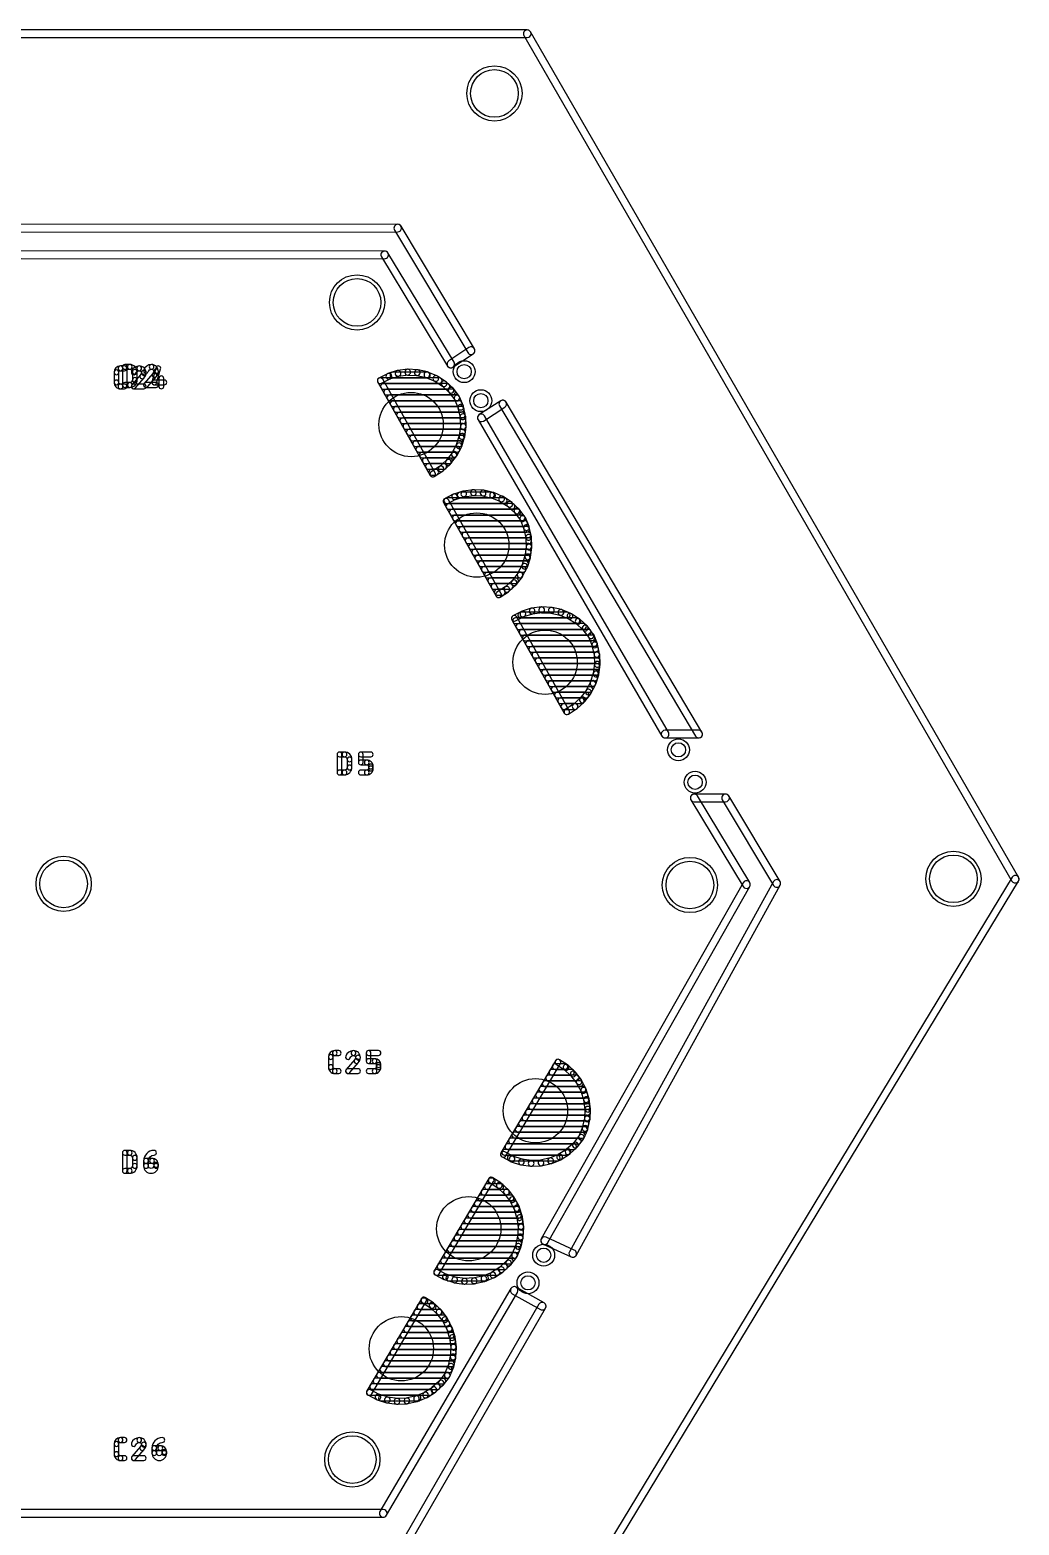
# Model space of a CAD drawing. Extents: x 0.02 to 3.96, y 0.03 to 4.16.
# Drawn here: x 2.921 to 3.96, y 2.591 to 4.16 of the extents above; entities that cross this region are included whole.
import ezdxf

# ---------------------------------------------------------------- set-up
doc = ezdxf.new("R2010")
doc.units = 0
for name, color, linetype in [('17', 82, 'CONTINUOUS'), ('20', 253, 'CONTINUOUS'), ('25', 253, 'CONTINUOUS'), ('30', 253, 'CONTINUOUS')]:
    doc.layers.add(name, color=color, linetype=linetype)

# ---------------------------------------------------------------- blocks, each defined once
blk = doc.blocks.new('ROUNDP')
blk.add_circle((0, 0), 0.5)

msp = doc.modelspace()

# ---------------------------------------------------------------- linework, layer by layer
at = {"layer": '20'}
for points in [[(0.5375, 4.15225), (3.44375, 4.15225, 1), (3.44375, 4.16025), (0.5375, 4.16025, 1)], [(3.440286, 4.15425), (3.952786, 3.26675, 1), (3.959714, 3.27075), (3.447214, 4.15825, 1)], [(2.481502, 3.94775), (3.307752, 3.94825, 1), (3.307748, 3.95625), (2.481498, 3.95575, 1)], [(3.388183, 3.825553), (3.311183, 3.954303, 1), (3.304317, 3.950197), (3.381317, 3.821447, 1)], [(2.530497, 3.9205), (3.293997, 3.92, 1), (3.294003, 3.928), (2.530503, 3.9285, 1)], [(3.290581, 3.921924), (3.360081, 3.807424, 1), (3.366919, 3.811576), (3.297419, 3.926076, 1)], [(3.365701, 3.80616), (3.386951, 3.82016, 1), (3.382549, 3.82684), (3.361299, 3.81284, 1)], [(3.415833, 3.770862), (3.393333, 3.756362, 1), (3.397667, 3.749638), (3.420167, 3.764138, 1)], [(3.627189, 3.423042), (3.421439, 3.769542, 1), (3.414561, 3.765458), (3.620311, 3.418958, 1)], [(3.392042, 3.75099), (3.585042, 3.41899, 1), (3.591958, 3.42301), (3.398958, 3.75501, 1)], [(3.5885, 3.417), (3.62375, 3.417, 1), (3.62375, 3.425), (3.5885, 3.425, 1)], [(3.615577, 3.351931), (3.670577, 3.260931, 1), (3.677423, 3.265069), (3.622423, 3.356069, 1)], [(3.652, 3.358), (3.619, 3.358, 1), (3.619, 3.35), (3.652, 3.35, 1)], [(3.709182, 3.266305), (3.655432, 3.356055, 1), (3.648568, 3.351945), (3.702318, 3.262195, 1)], [(3.952829, 3.270823), (1.990329, 0.033323, 1), (1.997171, 0.029177), (3.959671, 3.266677, 1)], [(3.670521, 3.264974), (3.458521, 2.891224, 1), (3.465479, 2.887276), (3.677479, 3.261026, 1)], [(3.495003, 2.873818), (3.709253, 3.262318, 1), (3.702247, 3.266182), (3.487997, 2.877682, 1)], [(3.460336, 2.885613), (3.489836, 2.872113, 1), (3.493164, 2.879387), (3.463664, 2.892887, 1)], [(3.295949, 2.600974), (3.433449, 2.834974, 1), (3.426551, 2.839026), (3.289051, 2.605026, 1)], [(3.428047, 2.833509), (3.457547, 2.817009, 1), (3.461453, 2.823991), (3.431953, 2.840491, 1)], [(3.456035, 2.822499), (3.310035, 2.569499, 1), (3.316965, 2.565501), (3.462965, 2.818501, 1)], [(2.529, 2.599), (3.2925, 2.599, 1), (3.2925, 2.607), (2.529, 2.607, 1)]]:
    msp.add_lwpolyline(points, format="xyb", close=True, dxfattribs=at)
for centre, radius in [((3.40928, 4.09359), 0.025), ((3.26502, 3.874193), 0.025), ((3.3775, 3.8015), 0.0075), ((3.395, 3.771), 0.0075), ((3.6025, 3.4045), 0.0075), ((3.62, 3.3705), 0.0075), ((2.9569, 3.26382), 0.025), ((3.61457, 3.262613), 0.025), ((3.89128, 3.26909), 0.025), ((3.461, 2.874), 0.0075), ((3.4445, 2.845), 0.0075), ((3.26, 2.6595), 0.025)]:
    msp.add_circle(centre, radius, dxfattribs=at)
at = {"layer": '25'}
for points in [[(3.016588, 3.8025, 1), (3.016588, 3.8075, 0.414205), (3.009866, 3.800778, 1), (3.014866, 3.800778, -0.414205)], [(3.016588, 3.8025, 1), (3.016588, 3.8075, 0.414205), (3.009866, 3.800778, 1), (3.014866, 3.800778, -0.414205)], [(3.014866, 3.790222), (3.014866, 3.800778, 1), (3.009866, 3.800778), (3.009866, 3.790222, 1)], [(3.014866, 3.790222), (3.014866, 3.800778, 1), (3.009866, 3.800778), (3.009866, 3.790222, 1)], [(3.016588, 3.8025), (3.02081, 3.8025, 1), (3.02081, 3.8075), (3.016588, 3.8075, 1)], [(3.016588, 3.8025), (3.02081, 3.8025, 1), (3.02081, 3.8075), (3.016588, 3.8075, 1)], [(3.023562, 3.7875), (3.023562, 3.8065, 1), (3.018562, 3.8065), (3.018562, 3.7875, 1)], [(3.021062, 3.804), (3.02634, 3.804, 1), (3.02634, 3.809), (3.021062, 3.809, 1)], [(3.023562, 3.7875), (3.023562, 3.8065, 1), (3.018562, 3.8065), (3.018562, 3.7875, 1)], [(3.021062, 3.804), (3.02634, 3.804, 1), (3.02634, 3.809), (3.021062, 3.809, 1)], [(3.029118, 3.801222, 1), (3.034118, 3.801222, 0.414214), (3.02634, 3.809, 1), (3.02634, 3.804, -0.414214)], [(3.029118, 3.801222, 1), (3.034118, 3.801222, 0.414214), (3.02634, 3.809, 1), (3.02634, 3.804, -0.414214)], [(3.036284, 3.8025, 1), (3.036284, 3.8075, 0.325185), (3.0281, 3.801548, 1), (3.032857, 3.800007, -0.325185)], [(3.036284, 3.8025, 1), (3.036284, 3.8075, 0.325185), (3.0281, 3.801548, 1), (3.032857, 3.800007, -0.325185)], [(3.037546, 3.798175), (3.028574, 3.787619, 1), (3.032384, 3.784381), (3.041356, 3.794936, 1)], [(3.037546, 3.798175), (3.028574, 3.787619, 1), (3.032384, 3.784381), (3.041356, 3.794936, 1)], [(3.029118, 3.801222), (3.029118, 3.792778, 1), (3.034118, 3.792778), (3.034118, 3.801222, 1)], [(3.029118, 3.801222), (3.029118, 3.792778, 1), (3.034118, 3.792778), (3.034118, 3.801222, 1)], [(3.038534, 3.80025, 1), (3.043534, 3.80025, 0.414214), (3.036284, 3.8075, 1), (3.036284, 3.8025, -0.414214)], [(3.038534, 3.80025, 1), (3.043534, 3.80025, 0.414214), (3.036284, 3.8075, 1), (3.036284, 3.8025, -0.414214)], [(3.037727, 3.798366, 1), (3.041175, 3.794745, 0.205254), (3.043534, 3.80025, 1), (3.038534, 3.80025, -0.205254)], [(3.037727, 3.798366, 1), (3.041175, 3.794745, 0.205254), (3.043534, 3.80025, 1), (3.038534, 3.80025, -0.205254)], [(3.049188, 3.804, 1), (3.049188, 3.809, 0.325185), (3.041004, 3.803048, 1), (3.045761, 3.801507, -0.325185)], [(3.049188, 3.804, 1), (3.049188, 3.809, 0.325185), (3.041004, 3.803048, 1), (3.045761, 3.801507, -0.325185)], [(3.05045, 3.799675), (3.041477, 3.789119, 1), (3.045287, 3.785881), (3.054259, 3.796436, 1)], [(3.05045, 3.799675), (3.041477, 3.789119, 1), (3.045287, 3.785881), (3.054259, 3.796436, 1)], [(3.051438, 3.80175, 1), (3.056438, 3.80175, 0.414214), (3.049188, 3.809, 1), (3.049188, 3.804, -0.414214)], [(3.051438, 3.80175, 1), (3.056438, 3.80175, 0.414214), (3.049188, 3.809, 1), (3.049188, 3.804, -0.414214)], [(3.053897, 3.805687), (3.049675, 3.790909, 1), (3.054482, 3.789535), (3.058705, 3.804313, 1)], [(3.053897, 3.805687), (3.049675, 3.790909, 1), (3.054482, 3.789535), (3.058705, 3.804313, 1)], [(3.05063, 3.799866, 1), (3.054079, 3.796245, 0.205254), (3.056438, 3.80175, 1), (3.051438, 3.80175, -0.205254)], [(3.05063, 3.799866, 1), (3.054079, 3.796245, 0.205254), (3.056438, 3.80175, 1), (3.051438, 3.80175, -0.205254)], [(3.014866, 3.790222, 1), (3.009866, 3.790222, 0.414214), (3.016588, 3.7835, 1), (3.016588, 3.7885, -0.414214)], [(3.014866, 3.790222, 1), (3.009866, 3.790222, 0.414214), (3.016588, 3.7835, 1), (3.016588, 3.7885, -0.414214)], [(3.02081, 3.7885), (3.016588, 3.7885, 1), (3.016588, 3.7835), (3.02081, 3.7835, 1)], [(3.02081, 3.7885), (3.016588, 3.7885, 1), (3.016588, 3.7835), (3.02081, 3.7835, 1)], [(3.02634, 3.79), (3.021062, 3.79, 1), (3.021062, 3.785), (3.02634, 3.785, 1)], [(3.02634, 3.79), (3.021062, 3.79, 1), (3.021062, 3.785), (3.02634, 3.785, 1)], [(3.02634, 3.79, 1), (3.02634, 3.785, 0.41422), (3.034118, 3.792778, 1), (3.029118, 3.792778, -0.41422)], [(3.02634, 3.79, 1), (3.02634, 3.785, 0.41422), (3.034118, 3.792778, 1), (3.029118, 3.792778, -0.41422)], [(3.030479, 3.7835), (3.041034, 3.7835, 1), (3.041034, 3.7885), (3.030479, 3.7885, 1)], [(3.030479, 3.7835), (3.041034, 3.7835, 1), (3.041034, 3.7885), (3.030479, 3.7885, 1)], [(3.043382, 3.785), (3.053938, 3.785, 1), (3.053938, 3.79), (3.043382, 3.79, 1)], [(3.043382, 3.785), (3.053938, 3.785, 1), (3.053938, 3.79), (3.043382, 3.79, 1)], [(3.052079, 3.787722), (3.062634, 3.787722, 1), (3.062634, 3.792722), (3.052079, 3.792722, 1)], [(3.052079, 3.787722), (3.062634, 3.787722, 1), (3.062634, 3.792722), (3.052079, 3.792722, 1)], [(3.056967, 3.794444), (3.056967, 3.786, 1), (3.061967, 3.786), (3.061967, 3.794444, 1)], [(3.056967, 3.794444), (3.056967, 3.786, 1), (3.061967, 3.786), (3.061967, 3.794444, 1)], [(3.249052, 3.3807), (3.249052, 3.3997, 1), (3.244052, 3.3997), (3.244052, 3.3807, 1)], [(3.246552, 3.3972), (3.25183, 3.3972, 1), (3.25183, 3.4022), (3.246552, 3.4022, 1)], [(3.249052, 3.3807), (3.249052, 3.3997, 1), (3.244052, 3.3997), (3.244052, 3.3807, 1)], [(3.246552, 3.3972), (3.25183, 3.3972, 1), (3.25183, 3.4022), (3.246552, 3.4022, 1)], [(3.254608, 3.394422, 1), (3.259608, 3.394422, 0.414214), (3.25183, 3.4022, 1), (3.25183, 3.3972, -0.414214)], [(3.254608, 3.394422, 1), (3.259608, 3.394422, 0.414214), (3.25183, 3.4022, 1), (3.25183, 3.3972, -0.414214)], [(3.254608, 3.394422), (3.254608, 3.385978, 1), (3.259608, 3.385978), (3.259608, 3.394422, 1)], [(3.254608, 3.394422), (3.254608, 3.385978, 1), (3.259608, 3.385978), (3.259608, 3.394422, 1)], [(3.271372, 3.391256), (3.271372, 3.3997, 1), (3.266372, 3.3997), (3.266372, 3.391256, 1)], [(3.268872, 3.3972), (3.279428, 3.3972, 1), (3.279428, 3.4022), (3.268872, 3.4022, 1)], [(3.271372, 3.391256), (3.271372, 3.3997, 1), (3.266372, 3.3997), (3.266372, 3.391256, 1)], [(3.268872, 3.3972), (3.279428, 3.3972, 1), (3.279428, 3.4022), (3.268872, 3.4022, 1)], [(3.275206, 3.393756), (3.268872, 3.393756, 1), (3.268872, 3.388756), (3.275206, 3.388756, 1)], [(3.275206, 3.393756), (3.268872, 3.393756, 1), (3.268872, 3.388756), (3.275206, 3.388756, 1)], [(3.276928, 3.387033, 1), (3.281928, 3.387033, 0.414214), (3.275206, 3.393756, 1), (3.275206, 3.388756, -0.414214)], [(3.276928, 3.387033, 1), (3.281928, 3.387033, 0.414214), (3.275206, 3.393756, 1), (3.275206, 3.388756, -0.414214)], [(3.25183, 3.3832), (3.246552, 3.3832, 1), (3.246552, 3.3782), (3.25183, 3.3782, 1)], [(3.25183, 3.3832), (3.246552, 3.3832, 1), (3.246552, 3.3782), (3.25183, 3.3782, 1)], [(3.25183, 3.3832, 1), (3.25183, 3.3782, 0.41422), (3.259608, 3.385978, 1), (3.254608, 3.385978, -0.41422)], [(3.25183, 3.3832, 1), (3.25183, 3.3782, 0.41422), (3.259608, 3.385978, 1), (3.254608, 3.385978, -0.41422)], [(3.268872, 3.3782), (3.275206, 3.3782, 1), (3.275206, 3.3832), (3.268872, 3.3832, 1)], [(3.268872, 3.3782), (3.275206, 3.3782, 1), (3.275206, 3.3832), (3.268872, 3.3832, 1)], [(3.275206, 3.3832, 1), (3.275206, 3.3782, 0.414214), (3.281928, 3.384922, 1), (3.276928, 3.384922, -0.414214)], [(3.275206, 3.3832, 1), (3.275206, 3.3782, 0.414214), (3.281928, 3.384922, 1), (3.276928, 3.384922, -0.414214)], [(3.281928, 3.384922), (3.281928, 3.387033, 1), (3.276928, 3.387033), (3.276928, 3.384922, 1)], [(3.281928, 3.384922), (3.281928, 3.387033, 1), (3.276928, 3.387033), (3.276928, 3.384922, 1)], [(3.241588, 3.08375, 1), (3.241588, 3.08875, 0.414205), (3.234866, 3.082028, 1), (3.239866, 3.082028, -0.414205)], [(3.241588, 3.08375, 1), (3.241588, 3.08875, 0.414205), (3.234866, 3.082028, 1), (3.239866, 3.082028, -0.414205)], [(3.239866, 3.071472), (3.239866, 3.082028, 1), (3.234866, 3.082028), (3.234866, 3.071472, 1)], [(3.239866, 3.071472), (3.239866, 3.082028, 1), (3.234866, 3.082028), (3.234866, 3.071472, 1)], [(3.241588, 3.08375), (3.24581, 3.08375, 1), (3.24581, 3.08875), (3.241588, 3.08875, 1)], [(3.241588, 3.08375), (3.24581, 3.08375, 1), (3.24581, 3.08875), (3.241588, 3.08875, 1)], [(3.261284, 3.08375, 1), (3.261284, 3.08875, 0.325185), (3.2531, 3.082798, 1), (3.257857, 3.081257, -0.325185)], [(3.261284, 3.08375, 1), (3.261284, 3.08875, 0.325185), (3.2531, 3.082798, 1), (3.257857, 3.081257, -0.325185)], [(3.262546, 3.079425), (3.253574, 3.068869, 1), (3.257384, 3.065631), (3.266356, 3.076186, 1)], [(3.262546, 3.079425), (3.253574, 3.068869, 1), (3.257384, 3.065631), (3.266356, 3.076186, 1)], [(3.263534, 3.0815, 1), (3.268534, 3.0815, 0.414214), (3.261284, 3.08875, 1), (3.261284, 3.08375, -0.414214)], [(3.263534, 3.0815, 1), (3.268534, 3.0815, 0.414214), (3.261284, 3.08875, 1), (3.261284, 3.08375, -0.414214)], [(3.262727, 3.079616, 1), (3.266175, 3.075995, 0.205254), (3.268534, 3.0815, 1), (3.263534, 3.0815, -0.205254)], [(3.262727, 3.079616, 1), (3.266175, 3.075995, 0.205254), (3.268534, 3.0815, 1), (3.263534, 3.0815, -0.205254)], [(3.279579, 3.077805), (3.279579, 3.08625, 1), (3.274579, 3.08625), (3.274579, 3.077805, 1)], [(3.277079, 3.08375), (3.287634, 3.08375, 1), (3.287634, 3.08875), (3.277079, 3.08875, 1)], [(3.279579, 3.077805), (3.279579, 3.08625, 1), (3.274579, 3.08625), (3.274579, 3.077805, 1)], [(3.277079, 3.08375), (3.287634, 3.08375, 1), (3.287634, 3.08875), (3.277079, 3.08875, 1)], [(3.283412, 3.080305), (3.277079, 3.080305, 1), (3.277079, 3.075305), (3.283412, 3.075305, 1)], [(3.283412, 3.080305), (3.277079, 3.080305, 1), (3.277079, 3.075305), (3.283412, 3.075305, 1)], [(3.285134, 3.073583, 1), (3.290134, 3.073583, 0.414214), (3.283412, 3.080305, 1), (3.283412, 3.075305, -0.414214)], [(3.285134, 3.073583, 1), (3.290134, 3.073583, 0.414214), (3.283412, 3.080305, 1), (3.283412, 3.075305, -0.414214)], [(3.239866, 3.071472, 1), (3.234866, 3.071472, 0.414214), (3.241588, 3.06475, 1), (3.241588, 3.06975, -0.414214)], [(3.239866, 3.071472, 1), (3.234866, 3.071472, 0.414214), (3.241588, 3.06475, 1), (3.241588, 3.06975, -0.414214)], [(3.24581, 3.06975), (3.241588, 3.06975, 1), (3.241588, 3.06475), (3.24581, 3.06475, 1)], [(3.24581, 3.06975), (3.241588, 3.06975, 1), (3.241588, 3.06475), (3.24581, 3.06475, 1)], [(3.255479, 3.06475), (3.266034, 3.06475, 1), (3.266034, 3.06975), (3.255479, 3.06975, 1)], [(3.255479, 3.06475), (3.266034, 3.06475, 1), (3.266034, 3.06975), (3.255479, 3.06975, 1)], [(3.277079, 3.06475), (3.283412, 3.06475, 1), (3.283412, 3.06975), (3.277079, 3.06975, 1)], [(3.277079, 3.06475), (3.283412, 3.06475, 1), (3.283412, 3.06975), (3.277079, 3.06975, 1)], [(3.283412, 3.06975, 1), (3.283412, 3.06475, 0.414214), (3.290134, 3.071472, 1), (3.285134, 3.071472, -0.414214)], [(3.283412, 3.06975, 1), (3.283412, 3.06475, 0.414214), (3.290134, 3.071472, 1), (3.285134, 3.071472, -0.414214)], [(3.290134, 3.071472), (3.290134, 3.073583, 1), (3.285134, 3.073583), (3.285134, 3.071472, 1)], [(3.290134, 3.071472), (3.290134, 3.073583, 1), (3.285134, 3.073583), (3.285134, 3.071472, 1)], [(3.023562, 2.9625), (3.023562, 2.9815, 1), (3.018562, 2.9815), (3.018562, 2.9625, 1)], [(3.021062, 2.979), (3.02634, 2.979, 1), (3.02634, 2.984), (3.021062, 2.984, 1)], [(3.023562, 2.9625), (3.023562, 2.9815, 1), (3.018562, 2.9815), (3.018562, 2.9625, 1)], [(3.021062, 2.979), (3.02634, 2.979, 1), (3.02634, 2.984), (3.021062, 2.984, 1)], [(3.029118, 2.976222, 1), (3.034118, 2.976222, 0.414214), (3.02634, 2.984, 1), (3.02634, 2.979, -0.414214)], [(3.029118, 2.976222, 1), (3.034118, 2.976222, 0.414214), (3.02634, 2.984, 1), (3.02634, 2.979, -0.414214)], [(3.051827, 2.979, 1), (3.051827, 2.984, 0.414209), (3.040882, 2.973055, 1), (3.045882, 2.973055, -0.414209)], [(3.051827, 2.979, 1), (3.051827, 2.984, 0.414209), (3.040882, 2.973055, 1), (3.045882, 2.973055, -0.414209)], [(3.02634, 2.965, 1), (3.02634, 2.96, 0.41422), (3.034118, 2.967778, 1), (3.029118, 2.967778, -0.41422)], [(3.02634, 2.965, 1), (3.02634, 2.96, 0.41422), (3.034118, 2.967778, 1), (3.029118, 2.967778, -0.41422)], [(3.029118, 2.976222), (3.029118, 2.967778, 1), (3.034118, 2.967778), (3.034118, 2.976222, 1)], [(3.029118, 2.976222), (3.029118, 2.967778, 1), (3.034118, 2.967778), (3.034118, 2.976222, 1)], [(3.043382, 2.970555), (3.049716, 2.970555, 1), (3.049716, 2.975555), (3.043382, 2.975555, 1)], [(3.045882, 2.967778), (3.045882, 2.973055, 1), (3.040882, 2.973055), (3.040882, 2.967778, 1)], [(3.043382, 2.970555), (3.049716, 2.970555, 1), (3.049716, 2.975555), (3.043382, 2.975555, 1)], [(3.045882, 2.967778), (3.045882, 2.973055, 1), (3.040882, 2.973055), (3.040882, 2.967778, 1)], [(3.045882, 2.967778, 1), (3.040882, 2.967778, 1), (3.056438, 2.967778, 1), (3.051438, 2.967778, -1)], [(3.045882, 2.967778, 1), (3.040882, 2.967778, 1), (3.056438, 2.967778, 1), (3.051438, 2.967778, -1)], [(3.051438, 2.968833, 1), (3.056438, 2.968833, 0.414214), (3.049716, 2.975555, 1), (3.049716, 2.970555, -0.414214)], [(3.051438, 2.968833, 1), (3.056438, 2.968833, 0.414214), (3.049716, 2.975555, 1), (3.049716, 2.970555, -0.414214)], [(3.051438, 2.968833), (3.051438, 2.967778, 1), (3.056438, 2.967778), (3.056438, 2.968833, 1)], [(3.051438, 2.968833), (3.051438, 2.967778, 1), (3.056438, 2.967778), (3.056438, 2.968833, 1)], [(3.02634, 2.965), (3.021062, 2.965, 1), (3.021062, 2.96), (3.02634, 2.96, 1)], [(3.02634, 2.965), (3.021062, 2.965, 1), (3.021062, 2.96), (3.02634, 2.96, 1)], [(3.016588, 2.6775, 1), (3.016588, 2.6825, 0.414205), (3.009866, 2.675778, 1), (3.014866, 2.675778, -0.414205)], [(3.016588, 2.6775, 1), (3.016588, 2.6825, 0.414205), (3.009866, 2.675778, 1), (3.014866, 2.675778, -0.414205)], [(3.014866, 2.665222), (3.014866, 2.675778, 1), (3.009866, 2.675778), (3.009866, 2.665222, 1)], [(3.014866, 2.665222), (3.014866, 2.675778, 1), (3.009866, 2.675778), (3.009866, 2.665222, 1)], [(3.016588, 2.6775), (3.02081, 2.6775, 1), (3.02081, 2.6825), (3.016588, 2.6825, 1)], [(3.016588, 2.6775), (3.02081, 2.6775, 1), (3.02081, 2.6825), (3.016588, 2.6825, 1)], [(3.036284, 2.6775, 1), (3.036284, 2.6825, 0.325185), (3.0281, 2.676548, 1), (3.032857, 2.675007, -0.325185)], [(3.036284, 2.6775, 1), (3.036284, 2.6825, 0.325185), (3.0281, 2.676548, 1), (3.032857, 2.675007, -0.325185)], [(3.037546, 2.673175), (3.028574, 2.662619, 1), (3.032384, 2.659381), (3.041356, 2.669936, 1)], [(3.037546, 2.673175), (3.028574, 2.662619, 1), (3.032384, 2.659381), (3.041356, 2.669936, 1)], [(3.038534, 2.67525, 1), (3.043534, 2.67525, 0.414214), (3.036284, 2.6825, 1), (3.036284, 2.6775, -0.414214)], [(3.038534, 2.67525, 1), (3.043534, 2.67525, 0.414214), (3.036284, 2.6825, 1), (3.036284, 2.6775, -0.414214)], [(3.037727, 2.673366, 1), (3.041175, 2.669745, 0.205254), (3.043534, 2.67525, 1), (3.038534, 2.67525, -0.205254)], [(3.037727, 2.673366, 1), (3.041175, 2.669745, 0.205254), (3.043534, 2.67525, 1), (3.038534, 2.67525, -0.205254)], [(3.054578, 2.666278, 1), (3.049578, 2.666278, 1), (3.065134, 2.666278, 1), (3.060134, 2.666278, -1)], [(3.054578, 2.666278, 1), (3.049578, 2.666278, 1), (3.065134, 2.666278, 1), (3.060134, 2.666278, -1)], [(3.060523, 2.6775, 1), (3.060523, 2.6825, 0.414209), (3.049579, 2.671555, 1), (3.054579, 2.671555, -0.414209)], [(3.060523, 2.6775, 1), (3.060523, 2.6825, 0.414209), (3.049579, 2.671555, 1), (3.054579, 2.671555, -0.414209)], [(3.052079, 2.669055), (3.058412, 2.669055, 1), (3.058412, 2.674055), (3.052079, 2.674055, 1)], [(3.054579, 2.666278), (3.054579, 2.671555, 1), (3.049579, 2.671555), (3.049579, 2.666278, 1)], [(3.052079, 2.669055), (3.058412, 2.669055, 1), (3.058412, 2.674055), (3.052079, 2.674055, 1)], [(3.054579, 2.666278), (3.054579, 2.671555, 1), (3.049579, 2.671555), (3.049579, 2.666278, 1)], [(3.060134, 2.667333, 1), (3.065134, 2.667333, 0.414214), (3.058412, 2.674055, 1), (3.058412, 2.669055, -0.414214)], [(3.060134, 2.667333, 1), (3.065134, 2.667333, 0.414214), (3.058412, 2.674055, 1), (3.058412, 2.669055, -0.414214)], [(3.060134, 2.667333), (3.060134, 2.666278, 1), (3.065134, 2.666278), (3.065134, 2.667333, 1)], [(3.060134, 2.667333), (3.060134, 2.666278, 1), (3.065134, 2.666278), (3.065134, 2.667333, 1)], [(3.014866, 2.665222, 1), (3.009866, 2.665222, 0.414214), (3.016588, 2.6585, 1), (3.016588, 2.6635, -0.414214)], [(3.014866, 2.665222, 1), (3.009866, 2.665222, 0.414214), (3.016588, 2.6585, 1), (3.016588, 2.6635, -0.414214)], [(3.02081, 2.6635), (3.016588, 2.6635, 1), (3.016588, 2.6585), (3.02081, 2.6585, 1)], [(3.02081, 2.6635), (3.016588, 2.6635, 1), (3.016588, 2.6585), (3.02081, 2.6585, 1)], [(3.030479, 2.6585), (3.041034, 2.6585, 1), (3.041034, 2.6635), (3.030479, 2.6635, 1)], [(3.030479, 2.6585), (3.041034, 2.6585, 1), (3.041034, 2.6635), (3.030479, 2.6635, 1)]]:
    msp.add_lwpolyline(points, format="xyb", close=True, dxfattribs=at)
at = {"layer": '30'}
for points in [[(3.290683, 3.789324), (3.299742, 3.793996, 1), (3.296992, 3.799328), (3.287933, 3.794657, 1)], [(3.299258, 3.793797), (3.30899, 3.796825, 1), (3.307208, 3.802554), (3.297476, 3.799527, 1)], [(3.302668, 3.795), (3.338935, 3.795, 1), (3.338935, 3.801), (3.302668, 3.801, 1)], [(3.308479, 3.796714), (3.318589, 3.798005, 1), (3.317829, 3.803957), (3.307719, 3.802665, 1)], [(3.318067, 3.797984), (3.328247, 3.7975, 1), (3.328532, 3.803493), (3.318352, 3.803977, 1)], [(3.327729, 3.79757), (3.337671, 3.795326, 1), (3.338993, 3.801179), (3.32905, 3.803423, 1)], [(3.337173, 3.795485), (3.346575, 3.791549, 1), (3.348892, 3.797083), (3.339491, 3.80102, 1)], [(3.347158, 3.695392), (3.291922, 3.793463, 1), (3.286694, 3.790519), (3.34193, 3.692447, 1)], [(3.289326, 3.789), (3.351337, 3.789, 1), (3.351337, 3.795), (3.289326, 3.795, 1)], [(3.292682, 3.783), (3.359347, 3.783, 1), (3.359347, 3.789), (3.292682, 3.789, 1)], [(3.296062, 3.777), (3.365236, 3.777, 1), (3.365236, 3.783), (3.296062, 3.783, 1)], [(3.346112, 3.791792), (3.354686, 3.786282, 1), (3.35793, 3.79133), (3.349355, 3.79684, 1)], [(3.354273, 3.786602), (3.361761, 3.779688, 1), (3.365831, 3.784095), (3.358343, 3.79101, 1)], [(3.361409, 3.780074), (3.367582, 3.771965, 1), (3.372356, 3.775599), (3.366183, 3.783709, 1)], [(3.299441, 3.771), (3.369803, 3.771, 1), (3.369803, 3.777), (3.299441, 3.777, 1)], [(3.30282, 3.765), (3.372345, 3.765, 1), (3.372345, 3.771), (3.30282, 3.771, 1)], [(3.367194, 3.772641), (3.371121, 3.763086, 1), (3.376671, 3.765367), (3.372744, 3.774922, 1)], [(3.370965, 3.763585), (3.373173, 3.753494, 1), (3.379034, 3.754776), (3.376827, 3.764868, 1)], [(3.3062, 3.759), (3.374383, 3.759, 1), (3.374383, 3.765), (3.3062, 3.765, 1)], [(3.309579, 3.753), (3.375695, 3.753, 1), (3.375695, 3.759), (3.309579, 3.759, 1)], [(3.312958, 3.747), (3.376273, 3.747, 1), (3.376273, 3.753), (3.312958, 3.753, 1)], [(3.373106, 3.754012), (3.373528, 3.743691, 1), (3.379523, 3.743936), (3.379101, 3.754257, 1)], [(3.316338, 3.741), (3.376518, 3.741, 1), (3.376518, 3.747), (3.316338, 3.747, 1)], [(3.319717, 3.735), (3.375744, 3.735, 1), (3.375744, 3.741), (3.319717, 3.741, 1)], [(3.37229, 3.734485), (3.369156, 3.724642, 1), (3.374873, 3.722821), (3.378007, 3.732665, 1)], [(3.373552, 3.744213), (3.372175, 3.733975, 1), (3.378122, 3.733175), (3.379499, 3.743413, 1)], [(3.323096, 3.729), (3.374647, 3.729, 1), (3.374647, 3.735), (3.323096, 3.735, 1)], [(3.326476, 3.723), (3.372737, 3.723, 1), (3.372737, 3.729), (3.326476, 3.729, 1)], [(3.329855, 3.717), (3.370059, 3.717, 1), (3.370059, 3.723), (3.329855, 3.723, 1)], [(3.369357, 3.725124), (3.364562, 3.715974, 1), (3.369876, 3.713189), (3.374672, 3.722339, 1)], [(3.333234, 3.711), (3.36677, 3.711, 1), (3.36677, 3.717), (3.333234, 3.717, 1)], [(3.336613, 3.705), (3.36214, 3.705, 1), (3.36214, 3.711), (3.336613, 3.711, 1)], [(3.339993, 3.699), (3.356075, 3.699, 1), (3.356075, 3.705), (3.339993, 3.705, 1)], [(3.358887, 3.708621), (3.351251, 3.701663, 1), (3.355292, 3.697228), (3.362928, 3.704186, 1)], [(3.364844, 3.716414), (3.358533, 3.708236, 1), (3.363283, 3.704571), (3.369594, 3.712749, 1)], [(3.343372, 3.693), (3.34783, 3.693, 1), (3.34783, 3.699), (3.343372, 3.699, 1)], [(3.351667, 3.70198), (3.342939, 3.696454, 1), (3.346149, 3.691385), (3.354877, 3.696911, 1)], [(3.359683, 3.662824), (3.368742, 3.667496, 1), (3.365992, 3.672828), (3.356933, 3.668157, 1)], [(3.368258, 3.667297), (3.37799, 3.670325, 1), (3.376208, 3.676054), (3.366476, 3.673027, 1)], [(3.373276, 3.669), (3.406235, 3.669, 1), (3.406235, 3.675), (3.373276, 3.675, 1)], [(3.377479, 3.670214), (3.387589, 3.671505, 1), (3.386829, 3.677457), (3.376719, 3.676165, 1)], [(3.387067, 3.671484), (3.397247, 3.671, 1), (3.397532, 3.676993), (3.387352, 3.677477, 1)], [(3.396729, 3.67107), (3.406671, 3.668826, 1), (3.407993, 3.674679), (3.39805, 3.676923, 1)], [(3.406173, 3.668985), (3.415575, 3.665049, 1), (3.417892, 3.670583), (3.408491, 3.67452, 1)], [(3.416158, 3.568892), (3.360922, 3.666963, 1), (3.355694, 3.664019), (3.41093, 3.565947, 1)], [(3.359296, 3.663), (3.419559, 3.663, 1), (3.419559, 3.669), (3.359296, 3.669, 1)], [(3.361401, 3.657), (3.427805, 3.657, 1), (3.427805, 3.663), (3.361401, 3.663, 1)], [(3.415112, 3.665292), (3.423686, 3.659782, 1), (3.42693, 3.66483), (3.418355, 3.67034, 1)], [(3.423273, 3.660102), (3.430761, 3.653188, 1), (3.434831, 3.657595), (3.427343, 3.66451, 1)], [(3.430409, 3.653574), (3.436582, 3.645465, 1), (3.441356, 3.649099), (3.435183, 3.657209, 1)], [(3.36478, 3.651), (3.433855, 3.651, 1), (3.433855, 3.657), (3.36478, 3.657, 1)], [(3.368159, 3.645), (3.438422, 3.645, 1), (3.438422, 3.651), (3.368159, 3.651, 1)], [(3.371539, 3.639), (3.44114, 3.639, 1), (3.44114, 3.645), (3.371539, 3.645, 1)], [(3.436194, 3.646141), (3.440121, 3.636586, 1), (3.445671, 3.638867), (3.441744, 3.648422, 1)], [(3.374918, 3.633), (3.443274, 3.633, 1), (3.443274, 3.639), (3.374918, 3.639, 1)], [(3.378297, 3.627), (3.444586, 3.627, 1), (3.444586, 3.633), (3.378297, 3.633, 1)], [(3.381677, 3.621), (3.445252, 3.621, 1), (3.445252, 3.627), (3.381677, 3.627, 1)], [(3.439965, 3.637085), (3.442173, 3.626994, 1), (3.448034, 3.628276), (3.445827, 3.638368, 1)], [(3.442106, 3.627512), (3.442528, 3.617191, 1), (3.448523, 3.617436), (3.448101, 3.627757, 1)], [(3.385056, 3.615), (3.445497, 3.615, 1), (3.445497, 3.621), (3.385056, 3.621, 1)], [(3.388435, 3.609), (3.444811, 3.609, 1), (3.444811, 3.615), (3.388435, 3.615, 1)], [(3.44129, 3.607985), (3.438156, 3.598142, 1), (3.443873, 3.596321), (3.447007, 3.606165, 1)], [(3.442552, 3.617713), (3.441175, 3.607475, 1), (3.447122, 3.606675), (3.448499, 3.616913, 1)], [(3.391815, 3.603), (3.443806, 3.603, 1), (3.443806, 3.609), (3.391815, 3.609, 1)], [(3.395194, 3.597), (3.441896, 3.597, 1), (3.441896, 3.603), (3.395194, 3.603, 1)], [(3.398573, 3.591), (3.439321, 3.591, 1), (3.439321, 3.597), (3.398573, 3.597, 1)], [(3.438357, 3.598624), (3.433562, 3.589474, 1), (3.438876, 3.586689), (3.443672, 3.595839, 1)], [(3.401953, 3.585), (3.436156, 3.585, 1), (3.436156, 3.591), (3.401953, 3.591, 1)], [(3.405332, 3.579), (3.431526, 3.579, 1), (3.431526, 3.585), (3.405332, 3.585, 1)], [(3.408711, 3.573), (3.425624, 3.573, 1), (3.425624, 3.579), (3.408711, 3.579, 1)], [(3.427887, 3.582121), (3.420251, 3.575163, 1), (3.424292, 3.570728), (3.431928, 3.577686, 1)], [(3.433844, 3.589914), (3.427533, 3.581736, 1), (3.432283, 3.578071), (3.438594, 3.586249, 1)], [(3.412091, 3.567), (3.417619, 3.567, 1), (3.417619, 3.573), (3.412091, 3.573, 1)], [(3.420667, 3.57548), (3.411939, 3.569954, 1), (3.415149, 3.564885), (3.423877, 3.570411, 1)], [(3.431433, 3.539824), (3.440492, 3.544496, 1), (3.437742, 3.549828), (3.428683, 3.545157, 1)], [(3.436863, 3.543), (3.485655, 3.543, 1), (3.485655, 3.549), (3.436863, 3.549, 1)], [(3.440008, 3.544297), (3.44974, 3.547325, 1), (3.447958, 3.553054), (3.438226, 3.550027, 1)], [(3.449229, 3.547214), (3.459339, 3.548505, 1), (3.458579, 3.554457), (3.448469, 3.553165, 1)], [(3.458817, 3.548484), (3.468997, 3.548, 1), (3.469282, 3.553993), (3.459102, 3.554477, 1)], [(3.468479, 3.54807), (3.478421, 3.545826, 1), (3.479743, 3.551679), (3.4698, 3.553923, 1)], [(3.477923, 3.545985), (3.487325, 3.542049, 1), (3.489642, 3.547583), (3.480241, 3.55152, 1)], [(3.486862, 3.542292), (3.495436, 3.536782, 1), (3.49868, 3.54183), (3.490105, 3.54734, 1)], [(3.487908, 3.445892), (3.432672, 3.543963, 1), (3.427444, 3.541019), (3.48268, 3.442947, 1)], [(3.431461, 3.537), (3.495978, 3.537, 1), (3.495978, 3.543), (3.431461, 3.543, 1)], [(3.43484, 3.531), (3.502804, 3.531, 1), (3.502804, 3.537), (3.43484, 3.537, 1)], [(3.495023, 3.537102), (3.502511, 3.530188, 1), (3.506581, 3.534595), (3.499093, 3.54151, 1)], [(3.502159, 3.530574), (3.508332, 3.522465, 1), (3.513106, 3.526099), (3.506933, 3.534209, 1)], [(3.43822, 3.525), (3.507889, 3.525, 1), (3.507889, 3.531), (3.43822, 3.531, 1)], [(3.441599, 3.519), (3.511657, 3.519, 1), (3.511657, 3.525), (3.441599, 3.525, 1)], [(3.444978, 3.513), (3.514123, 3.513, 1), (3.514123, 3.519), (3.444978, 3.519, 1)], [(3.507944, 3.523141), (3.511871, 3.513586, 1), (3.517421, 3.515867), (3.513494, 3.525422, 1)], [(3.511715, 3.514085), (3.513923, 3.503994, 1), (3.519784, 3.505276), (3.517577, 3.515368, 1)], [(3.448358, 3.507), (3.51568, 3.507, 1), (3.51568, 3.513), (3.448358, 3.513, 1)], [(3.451737, 3.501), (3.516879, 3.501, 1), (3.516879, 3.507), (3.451737, 3.507, 1)], [(3.455116, 3.495), (3.517125, 3.495, 1), (3.517125, 3.501), (3.455116, 3.501, 1)], [(3.513856, 3.504512), (3.514278, 3.494191, 1), (3.520273, 3.494436), (3.519851, 3.504757, 1)], [(3.458496, 3.489), (3.516964, 3.489, 1), (3.516964, 3.495), (3.458496, 3.495, 1)], [(3.461875, 3.483), (3.516157, 3.483, 1), (3.516157, 3.489), (3.461875, 3.489, 1)], [(3.51304, 3.484985), (3.509906, 3.475142, 1), (3.515623, 3.473321), (3.518757, 3.483165, 1)], [(3.514302, 3.494713), (3.512925, 3.484475, 1), (3.518872, 3.483675), (3.520249, 3.493913, 1)], [(3.465254, 3.477), (3.514601, 3.477, 1), (3.514601, 3.483), (3.465254, 3.483, 1)], [(3.468634, 3.471), (3.512643, 3.471, 1), (3.512643, 3.477), (3.468634, 3.477, 1)], [(3.472013, 3.465), (3.509499, 3.465, 1), (3.509499, 3.471), (3.472013, 3.471, 1)], [(3.510107, 3.475624), (3.505312, 3.466474, 1), (3.510626, 3.463689), (3.515422, 3.472839, 1)], [(3.475392, 3.459), (3.505591, 3.459, 1), (3.505591, 3.465), (3.475392, 3.465, 1)], [(3.478772, 3.453), (3.500666, 3.453, 1), (3.500666, 3.459), (3.478772, 3.459, 1)], [(3.499637, 3.459121), (3.492001, 3.452163, 1), (3.496042, 3.447728), (3.503678, 3.454686, 1)], [(3.505594, 3.466914), (3.499283, 3.458736, 1), (3.504033, 3.455071), (3.510344, 3.463249, 1)], [(3.482151, 3.447), (3.494081, 3.447, 1), (3.494081, 3.453), (3.482151, 3.453, 1)], [(3.492417, 3.45248), (3.483689, 3.446954, 1), (3.486899, 3.441885), (3.495627, 3.447411, 1)], [(3.421216, 2.978272), (3.47853, 3.075143, 1), (3.473366, 3.078198), (3.416052, 2.981327, 1)], [(3.474327, 3.074147), (3.482901, 3.068637, 1), (3.486145, 3.073685), (3.47757, 3.079195, 1)], [(3.466085, 3.057), (3.495244, 3.057, 1), (3.495244, 3.063), (3.466085, 3.063, 1)], [(3.469635, 3.063), (3.490112, 3.063, 1), (3.490112, 3.069), (3.469635, 3.069, 1)], [(3.473185, 3.069), (3.483218, 3.069, 1), (3.483218, 3.075), (3.473185, 3.075, 1)], [(3.482488, 3.068957), (3.489976, 3.062043, 1), (3.494046, 3.066451), (3.486558, 3.073365, 1)], [(3.489624, 3.06243), (3.495797, 3.05432, 1), (3.500572, 3.057954), (3.494398, 3.066064, 1)], [(3.455435, 3.039), (3.504435, 3.039, 1), (3.504435, 3.045), (3.455435, 3.045, 1)], [(3.458985, 3.045), (3.50238, 3.045, 1), (3.50238, 3.051), (3.458985, 3.051, 1)], [(3.462535, 3.051), (3.499286, 3.051, 1), (3.499286, 3.057), (3.462535, 3.057, 1)], [(3.495518, 3.054762), (3.500189, 3.045703, 1), (3.505522, 3.048453), (3.500851, 3.057512, 1)], [(3.499991, 3.046187), (3.503018, 3.036455, 1), (3.508748, 3.038237), (3.50572, 3.047969, 1)], [(3.448335, 3.027), (3.506821, 3.027, 1), (3.506821, 3.033), (3.448335, 3.033, 1)], [(3.451885, 3.033), (3.506055, 3.033, 1), (3.506055, 3.039), (3.451885, 3.039, 1)], [(3.502907, 3.036966), (3.504199, 3.026856, 1), (3.51015, 3.027616), (3.508859, 3.037726, 1)], [(3.504178, 3.027378), (3.503694, 3.017197, 1), (3.509687, 3.016912), (3.510171, 3.027093, 1)], [(3.437685, 3.009), (3.505549, 3.009, 1), (3.505549, 3.015), (3.437685, 3.015, 1)], [(3.441235, 3.015), (3.506735, 3.015, 1), (3.506735, 3.021), (3.441235, 3.021, 1)], [(3.444785, 3.021), (3.507021, 3.021, 1), (3.507021, 3.027), (3.444785, 3.027, 1)], [(3.503764, 3.017715), (3.50152, 3.007773, 1), (3.507372, 3.006452), (3.509617, 3.016394, 1)], [(3.430586, 2.997), (3.501468, 2.997, 1), (3.501468, 3.003), (3.430586, 3.003, 1)], [(3.434136, 3.003), (3.50398, 3.003, 1), (3.50398, 3.009), (3.434136, 3.009, 1)], [(3.498134, 2.999545), (3.491823, 2.991366, 1), (3.496573, 2.987701), (3.502884, 2.995879, 1)], [(3.501679, 3.008272), (3.497742, 2.99887, 1), (3.503277, 2.996553), (3.507213, 3.005954, 1)], [(3.429176, 2.977661), (3.420027, 2.982457, 1), (3.417241, 2.977142), (3.426391, 2.972347, 1)], [(3.419936, 2.979), (3.485653, 2.979, 1), (3.485653, 2.985), (3.419936, 2.985, 1)], [(3.423486, 2.985), (3.492515, 2.985, 1), (3.492515, 2.991), (3.423486, 2.991, 1)], [(3.427036, 2.991), (3.497645, 2.991, 1), (3.497645, 2.997), (3.427036, 2.997, 1)], [(3.484957, 2.98511), (3.476229, 2.979584, 1), (3.479439, 2.974515), (3.488167, 2.980041, 1)], [(3.492177, 2.991751), (3.484541, 2.984793, 1), (3.488583, 2.980358), (3.496218, 2.987316, 1)], [(3.425884, 2.973), (3.47528, 2.973, 1), (3.47528, 2.979), (3.425884, 2.979, 1)], [(3.438537, 2.974729), (3.428694, 2.977863, 1), (3.426874, 2.972145), (3.436717, 2.969012, 1)], [(3.448265, 2.973466), (3.438027, 2.974843, 1), (3.437227, 2.968897), (3.447466, 2.96752, 1)], [(3.458065, 2.973913), (3.447743, 2.973491, 1), (3.447988, 2.967496), (3.45831, 2.967918, 1)], [(3.467638, 2.976054), (3.457546, 2.973846, 1), (3.458829, 2.967984), (3.46892, 2.970192, 1)], [(3.476694, 2.979824), (3.467139, 2.975898, 1), (3.469419, 2.970348), (3.478974, 2.974275, 1)], [(3.351126, 2.854442), (3.40844, 2.951313, 1), (3.403276, 2.954368), (3.345962, 2.857497, 1)], [(3.405361, 2.949), (3.407167, 2.949, 1), (3.407167, 2.955), (3.405361, 2.955, 1)], [(3.404237, 2.950317), (3.412811, 2.944807, 1), (3.416055, 2.949855), (3.40748, 2.955365, 1)], [(3.394711, 2.931), (3.426805, 2.931, 1), (3.426805, 2.937), (3.394711, 2.937, 1)], [(3.398261, 2.937), (3.422238, 2.937, 1), (3.422238, 2.943), (3.398261, 2.943, 1)], [(3.401811, 2.943), (3.415875, 2.943, 1), (3.415875, 2.949), (3.401811, 2.949, 1)], [(3.412398, 2.945127), (3.419886, 2.938213, 1), (3.423956, 2.942621), (3.416468, 2.949535, 1)], [(3.419534, 2.9386), (3.425707, 2.93049, 1), (3.430481, 2.934124), (3.424308, 2.942234, 1)], [(3.425428, 2.930932), (3.430099, 2.921873, 1), (3.435432, 2.924623), (3.430761, 2.933682, 1)], [(3.387611, 2.919), (3.433154, 2.919, 1), (3.433154, 2.925), (3.387611, 2.925, 1)], [(3.391161, 2.925), (3.430315, 2.925, 1), (3.430315, 2.931), (3.391161, 2.931, 1)], [(3.429901, 2.922357), (3.432928, 2.912625, 1), (3.438658, 2.914407), (3.43563, 2.924139, 1)], [(3.376961, 2.901), (3.437008, 2.901, 1), (3.437008, 2.907), (3.376961, 2.907, 1)], [(3.380511, 2.907), (3.436242, 2.907, 1), (3.436242, 2.913), (3.380511, 2.913, 1)], [(3.384061, 2.913), (3.43502, 2.913, 1), (3.43502, 2.919), (3.384061, 2.919, 1)], [(3.432817, 2.913136), (3.434108, 2.903026, 1), (3.44006, 2.903786), (3.438769, 2.913896, 1)], [(3.434088, 2.903548), (3.433604, 2.893367, 1), (3.439597, 2.893082), (3.440081, 2.903263, 1)], [(3.366312, 2.883), (3.434969, 2.883, 1), (3.434969, 2.889), (3.366312, 2.889, 1)], [(3.369861, 2.889), (3.436324, 2.889, 1), (3.436324, 2.895), (3.369861, 2.895, 1)], [(3.373411, 2.895), (3.436827, 2.895, 1), (3.436827, 2.901), (3.373411, 2.901, 1)], [(3.433674, 2.893886), (3.43143, 2.883943, 1), (3.437282, 2.882622), (3.439527, 2.892564, 1)], [(3.359212, 2.871), (3.430469, 2.871, 1), (3.430469, 2.877), (3.359212, 2.877, 1)], [(3.362762, 2.877), (3.432981, 2.877, 1), (3.432981, 2.883), (3.362762, 2.883, 1)], [(3.428044, 2.875715), (3.421733, 2.867537, 1), (3.426483, 2.863871), (3.432794, 2.872049, 1)], [(3.431589, 2.884442), (3.427652, 2.87504, 1), (3.433186, 2.872723), (3.437123, 2.882124, 1)], [(3.359086, 2.853831), (3.349937, 2.858627, 1), (3.347151, 2.853312), (3.356301, 2.848517, 1)], [(3.348562, 2.853), (3.412135, 2.853, 1), (3.412135, 2.859), (3.348562, 2.859, 1)], [(3.352112, 2.859), (3.420043, 2.859, 1), (3.420043, 2.865), (3.352112, 2.865, 1)], [(3.355662, 2.865), (3.42588, 2.865, 1), (3.42588, 2.871), (3.355662, 2.871, 1)], [(3.414867, 2.86128), (3.406139, 2.855754, 1), (3.409349, 2.850685), (3.418077, 2.856211, 1)], [(3.422087, 2.867921), (3.414451, 2.860963, 1), (3.418493, 2.856528), (3.426128, 2.863486, 1)], [(3.368447, 2.850899), (3.358604, 2.854033, 1), (3.356784, 2.848315), (3.366627, 2.845182, 1)], [(3.361382, 2.847), (3.39991, 2.847, 1), (3.39991, 2.853), (3.361382, 2.853, 1)], [(3.378175, 2.849636), (3.367937, 2.851013, 1), (3.367137, 2.845067), (3.377376, 2.84369, 1)], [(3.387975, 2.850083), (3.377653, 2.849661, 1), (3.377898, 2.843666), (3.38822, 2.844088, 1)], [(3.397548, 2.852224), (3.387456, 2.850016, 1), (3.388738, 2.844154), (3.39883, 2.846362, 1)], [(3.406604, 2.855994), (3.397049, 2.852068, 1), (3.399329, 2.846518), (3.408884, 2.850445, 1)], [(3.280376, 2.728442), (3.33769, 2.825313, 1), (3.332526, 2.828368), (3.275212, 2.731497, 1)], [(3.334611, 2.823), (3.336417, 2.823, 1), (3.336417, 2.829), (3.334611, 2.829, 1)], [(3.333487, 2.824317), (3.342061, 2.818807, 1), (3.345305, 2.823855), (3.33673, 2.829365, 1)], [(3.323961, 2.805), (3.356055, 2.805, 1), (3.356055, 2.811), (3.323961, 2.811, 1)], [(3.327511, 2.811), (3.351488, 2.811, 1), (3.351488, 2.817), (3.327511, 2.817, 1)], [(3.331061, 2.817), (3.345125, 2.817, 1), (3.345125, 2.823), (3.331061, 2.823, 1)], [(3.341648, 2.819127), (3.349136, 2.812213, 1), (3.353206, 2.816621), (3.345718, 2.823535, 1)], [(3.348784, 2.8126), (3.354957, 2.80449, 1), (3.359731, 2.808124), (3.353558, 2.816234, 1)], [(3.316861, 2.793), (3.362404, 2.793, 1), (3.362404, 2.799), (3.316861, 2.799, 1)], [(3.320411, 2.799), (3.359565, 2.799, 1), (3.359565, 2.805), (3.320411, 2.805, 1)], [(3.354678, 2.804932), (3.359349, 2.795873, 1), (3.364682, 2.798623), (3.360011, 2.807682, 1)], [(3.359151, 2.796357), (3.362178, 2.786625, 1), (3.367908, 2.788407), (3.36488, 2.798139, 1)], [(3.306211, 2.775), (3.366258, 2.775, 1), (3.366258, 2.781), (3.306211, 2.781, 1)], [(3.309761, 2.781), (3.365492, 2.781, 1), (3.365492, 2.787), (3.309761, 2.787, 1)], [(3.313311, 2.787), (3.36427, 2.787, 1), (3.36427, 2.793), (3.313311, 2.793, 1)], [(3.362067, 2.787136), (3.363358, 2.777026, 1), (3.36931, 2.777786), (3.368019, 2.787896, 1)], [(3.363338, 2.777548), (3.362854, 2.767367, 1), (3.368847, 2.767082), (3.369331, 2.777263, 1)], [(3.295562, 2.757), (3.364219, 2.757, 1), (3.364219, 2.763), (3.295562, 2.763, 1)], [(3.299111, 2.763), (3.365574, 2.763, 1), (3.365574, 2.769), (3.299111, 2.769, 1)], [(3.302661, 2.769), (3.366077, 2.769, 1), (3.366077, 2.775), (3.302661, 2.775, 1)], [(3.362924, 2.767886), (3.36068, 2.757943, 1), (3.366532, 2.756622), (3.368777, 2.766564, 1)], [(3.288462, 2.745), (3.359719, 2.745, 1), (3.359719, 2.751), (3.288462, 2.751, 1)], [(3.292012, 2.751), (3.362231, 2.751, 1), (3.362231, 2.757), (3.292012, 2.757, 1)], [(3.357294, 2.749715), (3.350983, 2.741537, 1), (3.355733, 2.737871), (3.362044, 2.746049, 1)], [(3.360839, 2.758442), (3.356902, 2.74904, 1), (3.362436, 2.746723), (3.366373, 2.756124, 1)], [(3.288336, 2.727831), (3.279187, 2.732627, 1), (3.276401, 2.727312), (3.285551, 2.722517, 1)], [(3.277812, 2.727), (3.341385, 2.727, 1), (3.341385, 2.733), (3.277812, 2.733, 1)], [(3.281362, 2.733), (3.349293, 2.733, 1), (3.349293, 2.739), (3.281362, 2.739, 1)], [(3.284912, 2.739), (3.35513, 2.739, 1), (3.35513, 2.745), (3.284912, 2.745, 1)], [(3.344117, 2.73528), (3.335389, 2.729754, 1), (3.338599, 2.724685), (3.347327, 2.730211, 1)], [(3.351337, 2.741921), (3.343701, 2.734963, 1), (3.347743, 2.730528), (3.355378, 2.737486, 1)], [(3.297697, 2.724899), (3.287854, 2.728033, 1), (3.286034, 2.722315), (3.295877, 2.719182, 1)], [(3.290632, 2.721), (3.32916, 2.721, 1), (3.32916, 2.727), (3.290632, 2.727, 1)], [(3.307425, 2.723636), (3.297187, 2.725013, 1), (3.296387, 2.719067), (3.306626, 2.71769, 1)], [(3.317225, 2.724083), (3.306903, 2.723661, 1), (3.307148, 2.717666), (3.31747, 2.718088, 1)], [(3.326798, 2.726224), (3.316706, 2.724016, 1), (3.317988, 2.718154), (3.32808, 2.720362, 1)], [(3.335854, 2.729994), (3.326299, 2.726068, 1), (3.328579, 2.720518), (3.338134, 2.724445, 1)]]:
    msp.add_lwpolyline(points, format="xyb", close=True, dxfattribs=at)
for centre, radius in [((3.40928, 4.09359), 0.029), ((3.26502, 3.874193), 0.029), ((3.3775, 3.8015), 0.0115), ((3.395, 3.771), 0.0115), ((3.6025, 3.4045), 0.0115), ((3.62, 3.3705), 0.0115), ((3.89128, 3.26909), 0.029), ((2.9569, 3.26382), 0.029), ((3.61457, 3.262613), 0.029), ((3.461, 2.874), 0.0115), ((3.4445, 2.845), 0.0115), ((3.26, 2.6595), 0.029)]:
    msp.add_circle(centre, radius, dxfattribs=at)

# ---------------------------------------------------------------- block references
at = {"layer": '17', "xscale": 0.0675, "yscale": 0.0675}
for p, rotation in [((3.32175, 3.746), 300), ((3.32175, 3.746), 300), ((3.39075, 3.6195), 300), ((3.39075, 3.6195), 300), ((3.4625, 3.4965), 300), ((3.4625, 3.4965), 300), ((3.45234, 3.02558), 240), ((3.45234, 3.02558), 240), ((3.38225, 2.90175), 240), ((3.38225, 2.90175), 240), ((3.3115, 2.77575), 240), ((3.3115, 2.77575), 240)]:
    msp.add_blockref('ROUNDP', p, dxfattribs=dict(at, rotation=rotation))

doc.saveas('drawing.dxf')
